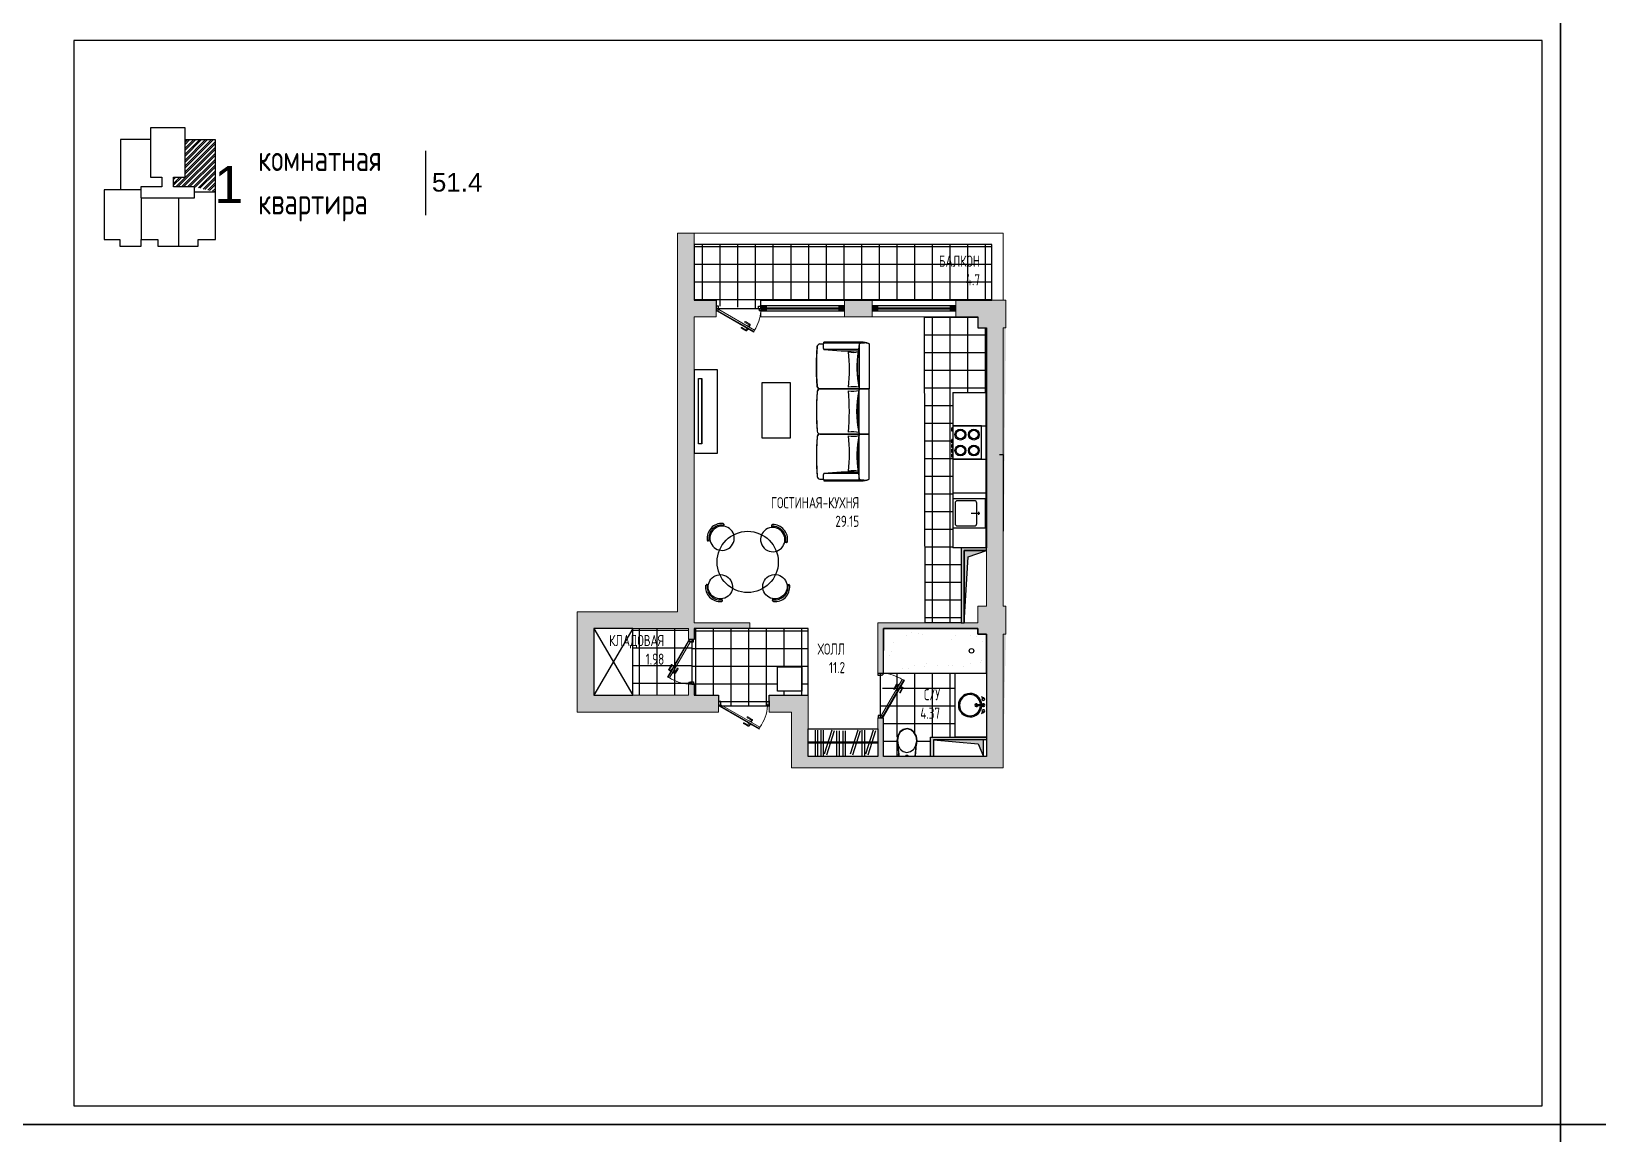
# Model space of a CAD drawing. Header units: millimetres. Extents: x -7516 to 14738, y -3327 to 3625.
# Drawn here: x 3608 to 4030, y 3028.3 to 3325.3 of the extents above; entities that cross this region are included whole.
import ezdxf

# ---------------------------------------------------------------- set-up
doc = ezdxf.new("R2010")
doc.units = ezdxf.units.MM
doc.header["$LTSCALE"] = 1.5
for name, color, linetype in [('КАНАЛЫ', 253, 'Continuous'), ('кафель', 9, 'Continuous'), ('МЕБЕЛЬ ОСНОВ', 7, 'Continuous'), ('Основные тонкие', 7, 'Continuous'), ('ПАРКЕТ', 9, 'Continuous')]:
    doc.layers.add(name, color=color, linetype=linetype)
for name, color, linetype, lineweight in [('новый план', 6, 'Continuous', 30), ('ОКНА', 130, 'Continuous', 30), ('СТЕНЫ', 30, 'Continuous', 30)]:
    doc.layers.add(name, color=color, linetype=linetype, lineweight=lineweight)
doc.styles.add('ARIAL', font='arial.ttf')
doc.styles.add('style1', font='txt.shx', dxfattribs={"width": 0.7, "height": 2.5})
doc.styles.add('СГЕНЕРИР_СТИЛЬ_1', font='txt.shx', dxfattribs={"width": 0.7})
pattern_1 = [(90, (-3712.0985, -2190.489), (-4.7625, 0), []), (180, (-3712.0985, -2190.489), (-3e-16, -4.7625), [])]

# ---------------------------------------------------------------- blocks, each defined once
blk = doc.blocks.new('дв.внутренние')
at = {"color": 7}
for p, q in [((3645.72, 2613.18), (3645.72, 2612.68)), ((3645.92, 2613.13), (3645.72, 2613.13)), ((3645.72, 2613.13), (3645.72, 2612.72)), ((3645.72, 2612.72), (3645.87, 2612.72)), ((3645.87, 2612.85), (3645.92, 2612.85)), ((3645.87, 2612.85), (3645.87, 2612.72)), ((3645.92, 2612.85), (3645.92, 2613.13)), ((3649.52, 2612.85), (3649.52, 2613.13)), ((3649.52, 2613.13), (3649.72, 2613.13)), ((3649.57, 2612.85), (3649.52, 2612.85)), ((3649.58, 2612.85), (3649.58, 2612.72)), ((3649.72, 2612.72), (3649.58, 2612.72)), ((3649.72, 2613.18), (3649.72, 2612.68)), ((3649.72, 2613.13), (3649.72, 2612.72))]:
    blk.add_line(p, q, dxfattribs=at)
at = {"color": 7, "lineweight": 9}
for p, q in [((3645.83, 2612.67), (3645.87, 2612.72)), ((3645.83, 2612.67), (3649.1, 2610.78)), ((3645.87, 2612.72), (3645.94, 2612.83)), ((3645.87, 2612.72), (3649.13, 2610.84)), ((3645.94, 2612.83), (3649.16, 2610.97)), ((3648.37, 2610.91), (3647.98, 2611.13)), ((3648.4, 2610.98), (3648.02, 2611.2)), ((3648.67, 2611.45), (3648.29, 2611.67)), ((3648.72, 2611.52), (3648.33, 2611.74)), ((3648.37, 2611.17), (3648.38, 2611.19)), ((3648.62, 2611.03), (3648.37, 2611.17)), ((3648.47, 2611.1), (3648.4, 2610.98)), ((3648.54, 2611.07), (3648.47, 2610.94)), ((3648.48, 2611.37), (3648.49, 2611.39)), ((3648.49, 2611.39), (3648.75, 2611.24)), ((3648.6, 2611.33), (3648.67, 2611.45)), ((3648.63, 2611.05), (3648.62, 2611.03)), ((3648.67, 2611.29), (3648.75, 2611.42)), ((3648.67, 2611.29), (3648.71, 2611.35)), ((3648.75, 2611.24), (3648.73, 2611.22)), ((3649.1, 2610.86), (3649.16, 2610.97)), ((3649.13, 2610.84), (3649.1, 2610.78))]:
    blk.add_line(p, q, dxfattribs=at)
at = {"color": 7}
blk.add_circle((3645.9, 2612.8), 0.0212, dxfattribs=at)
at = {"color": 7, "lineweight": 9}
blk.add_arc((3645.75, 2613.04), 3.99, 328.7313, 354.6558, dxfattribs=at)
for centre, major_axis, start_param, end_param in [((3648, 2611.17), (-0.0102, 0.0381), 5.497787, 8.63938), ((3648.31, 2611.7), (-0.0102, 0.0381), 5.497787, 8.63938), ((3648.4, 2610.97), (-0.0192, 0.0715), 2.356194, 3.926991), ((3648.68, 2611.45), (-0.0715, -0.0192), 2.356194, 3.926991)]:
    blk.add_ellipse(centre, major_axis=major_axis, ratio=1, start_param=start_param, end_param=end_param, dxfattribs=at)
blk = doc.blocks.new('двери наружные')
at = {"color": 0}
for p, q in [((3657.41, 2612.77), (3657.91, 2612.77)), ((3657.46, 2612.57), (3657.46, 2612.77)), ((3657.46, 2612.77), (3657.86, 2612.77)), ((3657.73, 2612.57), (3657.46, 2612.57)), ((3657.73, 2612.62), (3657.86, 2612.62)), ((3657.86, 2612.77), (3657.86, 2612.62)), ((3657.41, 2608.22), (3657.91, 2608.22)), ((3657.73, 2608.42), (3657.46, 2608.42)), ((3657.46, 2608.42), (3657.46, 2608.22)), ((3657.46, 2608.22), (3657.86, 2608.22)), ((3657.73, 2608.37), (3657.86, 2608.37)), ((3657.86, 2608.22), (3657.86, 2608.37))]:
    blk.add_line(p, q, dxfattribs=at)
at = {"color": 0, "lineweight": 9}
for p, q in [((3657.73, 2612.62), (3657.73, 2612.57)), ((3657.75, 2608.44), (3659.76, 2611.92)), ((3657.92, 2608.33), (3659.96, 2611.86)), ((3659.07, 2611.22), (3658.85, 2610.84)), ((3659.13, 2611.18), (3658.92, 2610.8)), ((3659.26, 2611.11), (3659.13, 2611.18)), ((3659.3, 2611.18), (3659.17, 2611.25)), ((3659.19, 2611), (3659.34, 2611.25)), ((3659.22, 2610.98), (3659.19, 2611)), ((3659.3, 2611.18), (3659.24, 2611.21)), ((3659.34, 2611.25), (3659.36, 2611.24)), ((3659.6, 2610.91), (3659.38, 2610.53)), ((3659.41, 2610.87), (3659.39, 2610.88)), ((3659.56, 2611.12), (3659.41, 2610.87)), ((3659.68, 2610.87), (3659.45, 2610.49)), ((3659.48, 2610.98), (3659.6, 2610.91)), ((3659.52, 2611.05), (3659.65, 2610.97)), ((3659.54, 2611.14), (3659.56, 2611.12)), ((3659.88, 2611.86), (3659.76, 2611.92)), ((3657.73, 2608.37), (3657.73, 2608.42)), ((3657.86, 2608.37), (3657.75, 2608.44)), ((3657.92, 2608.33), (3657.86, 2608.37))]:
    blk.add_line(p, q, dxfattribs=at)
at = {"color": 0, "lineweight": 0}
for p, q in [((3657.86, 2608.37), (3659.9, 2611.89)), ((3659.9, 2611.89), (3659.96, 2611.86))]:
    blk.add_line(p, q, dxfattribs=at)
at = {"color": 0}
blk.add_circle((3657.78, 2608.39), 0.0212, dxfattribs=at)
at = {"color": 0, "lineweight": 0}
blk.add_arc((3657.74, 2609.36), 3.26, 51.7107, 87.8927, dxfattribs=at)
at = {"color": 0, "lineweight": 9}
for centre, major_axis, start_param, end_param in [((3658.88, 2610.82), (-0.0381, -0.0102), 5.497787, 8.63938), ((3659.13, 2611.19), (0.0192, -0.0715), 2.356194, 3.926991), ((3659.61, 2610.91), (-0.0715, -0.0192), 2.356194, 3.926991), ((3659.42, 2610.51), (-0.0381, -0.0102), 5.497787, 8.63938)]:
    blk.add_ellipse(centre, major_axis=major_axis, ratio=1, start_param=start_param, end_param=end_param, dxfattribs=at)
blk = doc.blocks.new('рпр')
at = {"layer": 'МЕБЕЛЬ ОСНОВ', "color": 7}
for p, q in [((4888.2, 2984.98), (4888.06, 2984.13)), ((4888.27, 2984.94), (4888.13, 2984.13)), ((4888.37, 2986.87), (4888.15, 2984.66)), ((4888.24, 2985.04), (4888.2, 2984.98)), ((4888.41, 2986.97), (4888.22, 2985.01)), ((4888.65, 2985.63), (4888.27, 2984.94)), ((4888.28, 2985.08), (4888.46, 2986.92)), ((4888.36, 2986.84), (4888.37, 2986.92)), ((4888.37, 2986.92), (4888.41, 2986.97)), ((4888.41, 2986.97), (4888.4, 2986.81)), ((4888.41, 2986.97), (4889.54, 2986.97)), ((4888.41, 2986.97), (4889.54, 2986.97)), ((4888.46, 2986.92), (4888.41, 2986.97)), ((4889.22, 2986.08), (4888.65, 2985.63)), ((4889.88, 2986.24), (4889.22, 2986.08)), ((4889.54, 2986.97), (4890.22, 2986.97)), ((4889.6, 2986.82), (4889.54, 2986.97)), ((4890.16, 2986.82), (4889.6, 2986.82)), ((4889.7, 2986.77), (4889.87, 2986.77)), ((4889.79, 2986.7), (4889.7, 2986.77)), ((4889.87, 2986.77), (4889.73, 2986.77)), ((4889.73, 2986.77), (4890.06, 2986.77)), ((4889.96, 2986.7), (4889.79, 2986.7)), ((4890.55, 2986.07), (4889.88, 2986.24)), ((4890.06, 2986.77), (4889.96, 2986.7)), ((4890.22, 2986.97), (4890.16, 2986.82)), ((4890.22, 2986.97), (4891.33, 2986.97)), ((4891.11, 2985.61), (4890.55, 2986.07)), ((4891.48, 2984.92), (4891.11, 2985.61)), ((4891.33, 2986.97), (4891.28, 2986.92)), ((4891.28, 2986.92), (4891.47, 2985.08)), ((4891.33, 2986.97), (4891.37, 2986.92)), ((4891.37, 2986.57), (4891.33, 2986.97)), ((4891.37, 2986.92), (4891.4, 2986.62)), ((4891.4, 2986.62), (4891.37, 2986.57)), ((4891.37, 2986.57), (4891.37, 2986.57)), ((4891.61, 2984.11), (4891.48, 2984.92)), ((4891.55, 2984.95), (4891.51, 2985.03)), ((4891.68, 2984.11), (4891.55, 2984.95)), ((4888.06, 2984.13), (4888.19, 2983.29)), ((4888.13, 2984.13), (4888.26, 2983.32)), ((4888.19, 2983.29), (4888.58, 2982.57)), ((4888.26, 2983.32), (4888.63, 2982.63)), ((4888.58, 2982.57), (4889.17, 2982.09)), ((4888.63, 2982.63), (4889.19, 2982.17)), ((4889.17, 2982.09), (4889.86, 2981.92)), ((4889.19, 2982.17), (4889.86, 2982)), ((4889.86, 2982), (4890.53, 2982.16)), ((4889.86, 2981.92), (4890.55, 2982.08)), ((4890.53, 2982.16), (4891.09, 2982.61)), ((4890.55, 2982.08), (4891.14, 2982.55)), ((4891.09, 2982.61), (4891.48, 2983.3)), ((4891.14, 2982.55), (4891.54, 2983.26)), ((4891.48, 2983.3), (4891.61, 2984.11)), ((4891.54, 2983.26), (4891.68, 2984.11))]:
    blk.add_line(p, q, dxfattribs=at)
at = {"layer": 'МЕБЕЛЬ ОСНОВ', "color": 7, "ltscale": 1.5}
blk.add_lwpolyline([(4891.51, 2985.03), (4891.37, 2986.57)], dxfattribs=at)
blk = doc.blocks.new('ММ07 950х2490')
for p, q in [((-1222, 827), (-1220, 857)), ((-1220, 857), (-1205, 923)), ((-1214, 131), (-1214, 864)), ((-1214, 851), (-1214, 131)), ((-1205, 923), (-1196, 948)), ((-1196, 948), (-384, 948)), ((-1196, 948), (-384, 948)), ((-384, 948), (-384, 124)), ((-384, 124), (-384, 948)), ((426, 948), (-384, 948)), ((426, 948), (-384, 948)), ((-384, 948), (-384, 124)), ((-384, 124), (-384, 948)), ((1238, 948), (426, 948)), ((1238, 948), (426, 948)), ((426, 948), (426, 124)), ((426, 62), (426, 948)), ((426, 60), (426, 948)), ((426, 124), (426, 948)), ((1246, 923), (1238, 948)), ((1262, 857), (1246, 923)), ((1256, 131), (1256, 864)), ((1256, 851), (1256, 131)), ((1264, 827), (1262, 857)), ((-1224, 131), (-1222, 827)), ((-1224, 802), (-1224, 131)), ((-1196, 768), (-384, 768)), ((-1094, 753), (-1094, 131)), ((426, 768), (-384, 768)), ((1238, 768), (426, 768)), ((1136, 753), (1136, 131)), ((1266, 131), (1264, 827)), ((1266, 802), (1266, 131)), ((-1214, 131), (-1224, 131)), ((-1214, 131), (-1224, 131)), ((-1194, 124), (-1214, 131)), ((-1190, 42), (-1194, 124)), ((-1194, 62), (-1194, 124)), ((-1185, 33), (-1190, 42)), ((-1163, 15), (-1185, 33)), ((-1144, 12), (-1163, 15)), ((-884, 0), (-1144, 12)), ((-653, 0), (-884, 0)), ((-431, 12), (-653, 0)), ((-399, 26), (-431, 12)), ((-388, 42), (-399, 26)), ((-384, 62), (-388, 42)), ((-384, 124), (-384, 62)), ((-384, 62), (-384, 124)), ((-384, 124), (-384, 62)), ((-384, 62), (-384, 124)), ((-384, 62), (-380, 42)), ((-380, 42), (-369, 26)), ((-369, 26), (-338, 12)), ((-338, 12), (-115, 0)), ((-115, 0), (115, 0)), ((115, 0), (376, 12)), ((376, 12), (395, 15)), ((395, 15), (417, 33)), ((417, 33), (422, 42)), ((422, 42), (426, 60)), ((426, 124), (426, 62)), ((426, 62), (426, 124)), ((426, 62), (430, 42)), ((430, 42), (441, 26)), ((441, 26), (472, 12)), ((472, 12), (695, 0)), ((695, 0), (925, 0)), ((925, 0), (1186, 12)), ((1186, 12), (1205, 15)), ((1205, 15), (1227, 33)), ((1227, 33), (1232, 42)), ((1232, 42), (1236, 124)), ((1236, 124), (1256, 131)), ((1236, 62), (1236, 124)), ((1256, 131), (1266, 131)), ((1256, 131), (1266, 131))]:
    blk.add_line(p, q)
for centre, radius, start, end in [((-818, 799), 406, 158.5632, 179.5809), ((-982, 857), 233, 157.205, 202.718), ((860, 799), 406, 0.4193, 21.4364), ((1023, 857), 233, 337.2846, 22.7952), ((-789, 3321), 2586, 260.9423, 279.0128), ((-5041, 566), 3971, 353.706, 2.6744), ((-767, 2387), 1663, 260.0645, 282.2775), ((-1421, 657), 379, 347.7285, 14.0418), ((-734, -2911), 3502, 84.7961, 95.2043), ((144, 660), 567, 169.5898, 188.4269), ((21, 3321), 2586, 260.987, 279.0128), ((21, 2446), 1726, 257.4143, 282.5849), ((-913, 660), 567, 351.5741, 10.4095), ((21, -4516), 5106, 85.8125, 94.1879), ((954, 660), 567, 169.5897, 188.426), ((831, 3321), 2586, 260.9872, 279.0577), ((808, 2387), 1663, 257.7227, 279.9353), ((-103, 660), 567, 351.5743, 10.4103), ((775, -2911), 3502, 84.7959, 95.2043), ((1463, 657), 379, 165.9569, 192.2717), ((5082, 566), 3971, 177.3257, 186.294), ((-1154, 270), 152, 246.7807, 293.2228), ((-1144, 62), 50, 180.0001, 270.0116), ((-789, 4867), 4868, 265.8169, 274.1833), ((-434, 62), 50, 270.0001, 0.0001), ((-334, 62), 50, 180.0001, 270.0116), ((21, 4867), 4868, 265.817, 274.1833), ((376, 62), 50, 270.0001, 0.0116), ((476, 62), 50, 180.0001, 269.9886), ((831, 4867), 4868, 265.8171, 274.1833), ((1196, 270), 152, 246.7807, 293.2194), ((1186, 62), 50, 270.0001, 0.0116)]:
    blk.add_arc(centre, radius, start, end)
blk = doc.blocks.new('НГ')
for p, q in [((5221.93, 3609.34), (5221.93, 3581.44)), ((5221.93, 3609.34), (5227.93, 3609.34)), ((5227.93, 3581.44), (5227.93, 3609.34)), ((5221.93, 3602.98), (5221.71, 3602.98)), ((5221.71, 3602.41), (5221.71, 3602.98)), ((5221.93, 3602.41), (5221.71, 3602.41)), ((5221.93, 3603.34), (5227.93, 3603.34)), ((5227.05, 3603.34), (5221.93, 3603.34)), ((5227.05, 3597.34), (5227.05, 3603.34)), ((5221.71, 3600.32), (5221.71, 3600.88)), ((5221.93, 3600.88), (5221.71, 3600.88)), ((5221.93, 3600.32), (5221.71, 3600.32)), ((5221.93, 3600.01), (5221.71, 3600.01)), ((5221.71, 3599.45), (5221.71, 3600.01)), ((5221.71, 3599.45), (5221.71, 3600.01)), ((5221.93, 3600.01), (5221.71, 3600.01)), ((5221.93, 3599.45), (5221.71, 3599.45)), ((5221.93, 3599.45), (5221.71, 3599.45)), ((5221.71, 3598.58), (5221.71, 3599.14)), ((5221.93, 3599.14), (5221.71, 3599.14)), ((5221.93, 3598.58), (5221.71, 3598.58)), ((5221.93, 3598.27), (5221.71, 3598.27)), ((5221.71, 3597.71), (5221.71, 3598.27)), ((5221.93, 3597.71), (5221.71, 3597.71)), ((5221.93, 3597.34), (5227.93, 3597.34)), ((5227.05, 3597.34), (5221.93, 3597.34)), ((5221.93, 3591.34), (5227.93, 3591.34)), ((5221.93, 3590.31), (5227.73, 3590.31)), ((5225.78, 3589.89), (5222.76, 3589.89)), ((5227.73, 3590.31), (5227.73, 3584.94)), ((5222.33, 3589.46), (5222.33, 3585.79)), ((5226.21, 3585.79), (5226.21, 3589.46)), ((5222.76, 3585.36), (5225.78, 3585.36))]:
    blk.add_line(p, q)
at = {"ltscale": 0.6}
for p, q in [((5226.75, 3587.62), (5225.23, 3587.62)), ((5226.55, 3587.87), (5226.55, 3587.37))]:
    blk.add_line(p, q, dxfattribs=at)
for centre, radius in [((5223.27, 3601.77), 0.974), ((5223.27, 3601.77), 0.774), ((5225.69, 3601.77), 0.974), ((5225.69, 3601.77), 0.774), ((5223.27, 3598.91), 0.974), ((5223.27, 3598.91), 0.774), ((5225.69, 3598.91), 0.974), ((5225.69, 3598.91), 0.774)]:
    blk.add_circle(centre, radius)
for centre, start, end in [((5222.76, 3589.46), 90, 180), ((5225.78, 3589.46), 0, 90), ((5222.76, 3585.79), 180, 270), ((5225.78, 3585.79), 270, 0)]:
    blk.add_arc(centre, 0.432, start, end)
at = {"layer": 'МЕБЕЛЬ ОСНОВ', "ltscale": 1.5}
for points in [[(5227.73, 3584.94), (5221.93, 3584.94)], [(5227.93, 3584.94), (5221.93, 3584.94)], [(5227.93, 3581.44), (5221.93, 3581.44)]]:
    blk.add_lwpolyline(points, dxfattribs=at)

msp = doc.modelspace()

# ---------------------------------------------------------------- hatches: boundary and pattern name
at = {"layer": 'КАНАЛЫ', "ltscale": 1.5, "true_color": 0x939598}
h = msp.add_hatch(color=252, dxfattribs=at)
h.dxf.hatch_style = 1
h.paths.add_polyline_path([(3865.28, 3186.13), (3858.53, 3186.13), (3858.53, 3165.88), (3859.28, 3165.88), (3859.28, 3185.38), (3865.28, 3185.38)])
at = {"layer": 'КАНАЛЫ', "ltscale": 1.5, "true_color": 0x000000}
h = msp.add_hatch(color=18, dxfattribs=at)
h.dxf.hatch_style = 1
h.paths.add_polyline_path([(3865.28, 3185.38), (3859.28, 3185.38), (3859.28, 3165.88), (3860.37, 3183.71)])
h.paths.add_polyline_path([(3864.53, 3134.37), (3851.03, 3134.37), (3863.1, 3133.27), (3864.53, 3129.87)])
at = {"layer": 'КАНАЛЫ', "ltscale": 1.5, "true_color": 0x939598}
h = msp.add_hatch(color=252, dxfattribs=at)
h.dxf.hatch_style = 1
h.paths.add_polyline_path([(3865.28, 3135.12), (3850.28, 3135.12), (3850.28, 3129.87), (3851.03, 3129.87), (3851.03, 3134.37), (3865.28, 3134.37)])
at = {"layer": 'МЕБЕЛЬ ОСНОВ', "ltscale": 1.5, "true_color": 0x939598}
h = msp.add_hatch(dxfattribs=at)
h.set_pattern_fill('ANSI32', color=252, scale=0.117607)
h.set_pattern_definition([(45, (-1371.4506, -385.2608), (-0.79210748, 0.79210748), []), (45, (-1370.9225, -385.2608), (-0.79210748, 0.79210748), [])])
h.paths.add_polyline_path([(3657.59, 3296.03), (3649.4, 3296.03), (3649.4, 3285.99), (3646.3, 3285.99), (3646.3, 3283.34), (3651.98, 3283.34), (3657.59, 3282.01)])
h = msp.add_hatch(dxfattribs=at)
h.set_pattern_fill('ANSI37', color=252, scale=1.5, angle=45)
h.set_pattern_definition(pattern_1)
h.paths.add_polyline_path([(3866.78, 3252.88), (3866.78, 3267.88), (3786.53, 3267.88), (3786.53, 3252.88), (3792.53, 3252.88), (3792.53, 3251.23), (3793.13, 3251.23), (3803.93, 3250.66), (3803.93, 3252.88)])
at = {"layer": 'МЕБЕЛЬ ОСНОВ', "ltscale": 1.5, "true_color": 0x636466}
h = msp.add_hatch(color=251, dxfattribs=at)
h.dxf.hatch_style = 1
h.paths.add_polyline_path([(3806.03, 3249.88), (3806.03, 3251.38), (3804.53, 3251.38), (3804.53, 3249.88)])
h = msp.add_hatch(color=251, dxfattribs=at)
h.dxf.hatch_style = 1
h.paths.add_polyline_path([(3827.03, 3249.88), (3827.03, 3251.38), (3825.53, 3251.38), (3825.53, 3249.88)])
h = msp.add_hatch(color=251, dxfattribs=at)
h.dxf.hatch_style = 1
h.paths.add_polyline_path([(3836.03, 3251.38), (3834.53, 3251.38), (3834.53, 3249.88), (3836.03, 3249.88)])
h = msp.add_hatch(color=251, dxfattribs=at)
h.dxf.hatch_style = 1
h.paths.add_polyline_path([(3857.03, 3249.88), (3857.03, 3251.38), (3855.53, 3251.38), (3855.53, 3249.88)])
at = {"layer": 'МЕБЕЛЬ ОСНОВ', "ltscale": 1.5, "true_color": 0x939598}
h = msp.add_hatch(dxfattribs=at)
h.set_pattern_fill('ANSI37', color=252, scale=1.5, angle=45)
h.set_pattern_definition(pattern_1)
h.paths.add_polyline_path([(3863.03, 3245.38), (3863.03, 3248.38), (3857.03, 3248.38), (3848.63, 3248.38), (3848.78, 3165.88), (3858.53, 3165.88), (3858.53, 3186.13), (3856.28, 3186.13), (3856.28, 3210.54), (3855.95, 3210.54), (3855.95, 3211.38), (3855.95, 3212.69), (3855.95, 3213.99), (3855.95, 3215.29), (3856.01, 3217.59), (3855.95, 3217.59), (3855.95, 3218.98), (3856.28, 3218.98), (3856.28, 3227.98), (3865.28, 3227.98), (3865.28, 3245.38)])
h = msp.add_hatch(dxfattribs=at)
h.set_pattern_fill('ANSI37', color=252, scale=1.5, angle=45)
h.set_pattern_definition([(90, (-3700.5386, -2160.5725), (-4.7625, 0), []), (180, (-3700.5386, -2160.5725), (-3e-16, -4.7625), [])])
h.paths.add_polyline_path([(3785.03, 3164.38), (3770.03, 3164.38), (3770.03, 3146.38), (3785.03, 3146.38), (3785.03, 3149.38), (3785.97, 3149.38), (3785.97, 3161.38), (3785.03, 3161.38)])
h = msp.add_hatch(dxfattribs=at)
h.set_pattern_fill('ANSI37', color=252, scale=1.5, angle=45)
h.set_pattern_definition([(90, (-3690.107, -2151.156), (-4.7625, 0), []), (180, (-3690.107, -2151.156), (-3e-16, -4.7625), [])])
h.paths.add_polyline_path([(3817.28, 3164.38), (3786.53, 3164.38), (3786.53, 3161.38), (3786.38, 3161.38), (3785.97, 3161.38), (3785.97, 3149.38), (3786.53, 3149.38), (3786.53, 3146.38), (3793.13, 3146.38), (3793.13, 3143.53), (3806.78, 3143.53), (3806.78, 3146.38), (3817.28, 3146.38)])
h.paths.add_polyline_path([(3809.03, 3154.04), (3815.58, 3154.04), (3815.58, 3147.49), (3809.03, 3147.49)], flags=16)
h = msp.add_hatch(dxfattribs=at)
h.set_pattern_fill('ANSI37', color=252, scale=1.5, angle=45)
h.set_pattern_definition(pattern_1)
h.paths.add_polyline_path([(3856.88, 3152.34), (3837.53, 3152.34), (3837.53, 3152.34), (3836.78, 3140.34), (3837.53, 3140.34), (3837.53, 3129.87), (3841.72, 3129.87), (3841.72, 3129.88), (3841.66, 3129.94), (3841.61, 3130.4), (3841.66, 3130.48), (3841.52, 3132.11), (3841.08, 3134.86), (3842.32, 3137.08), (3844.49, 3137.59), (3846.32, 3136.08), (3846.71, 3133.62), (3846.48, 3133.21), (3846.17, 3130.04), (3846.16, 3129.87), (3850.28, 3129.87), (3850.28, 3135.12), (3856.88, 3135.12)])
at = {"layer": 'ОКНА', "ltscale": 1.5, "true_color": 0x939598}
h = msp.add_hatch(color=252, dxfattribs=at)
h.dxf.hatch_style = 1
h.paths.add_polyline_path([(3785.03, 3146.38), (3785.02, 3149.38), (3786.53, 3149.38), (3786.53, 3146.38), (3793.13, 3146.38), (3793.13, 3141.88), (3755.03, 3141.88), (3755.03, 3168.88), (3782.03, 3168.88), (3782.03, 3270.88), (3786.53, 3270.88), (3786.53, 3252.88), (3792.53, 3252.88), (3792.53, 3248.38), (3786.53, 3248.38), (3786.53, 3165.88), (3801.53, 3165.88), (3801.53, 3164.38), (3786.53, 3164.38), (3786.53, 3161.38), (3785.03, 3161.38), (3785.03, 3164.38), (3759.53, 3164.38), (3759.53, 3146.38)])
h = msp.add_hatch(color=252, dxfattribs=at)
h.dxf.hatch_style = 1
h.paths.add_polyline_path([(3863.03, 3164.38), (3837.53, 3164.39), (3837.53, 3152.34), (3836.03, 3152.34), (3836.03, 3165.88), (3863.03, 3165.88), (3863.03, 3170.38), (3865.28, 3170.38), (3865.28, 3245.38), (3863.03, 3245.38), (3863.03, 3248.38), (3857.03, 3248.38), (3857.03, 3252.88), (3870.53, 3252.88), (3870.53, 3245.38), (3869.78, 3170.38), (3870.53, 3170.38), (3870.53, 3162.88), (3869.78, 3126.86), (3812.78, 3126.86), (3812.78, 3141.88), (3806.78, 3141.88), (3806.78, 3146.38), (3817.28, 3146.38), (3817.28, 3129.87), (3836.03, 3129.87), (3836.03, 3140.34), (3837.53, 3140.34), (3837.53, 3129.87), (3865.28, 3129.87), (3865.28, 3162.88), (3863.03, 3162.88)])
h = msp.add_hatch(color=252, dxfattribs=at)
h.dxf.hatch_style = 1
h.paths.add_polyline_path([(3827.03, 3252.88), (3827.03, 3248.38), (3834.53, 3248.38), (3834.53, 3252.88)])

# ---------------------------------------------------------------- linework, layer by layer
at = {"color": 252, "lineweight": 0, "true_color": 0x939598}
for p, q in [((3825.53, 3251.38), (3806.03, 3251.38)), ((3825.53, 3251), (3806.03, 3251)), ((3825.53, 3250.63), (3806.03, 3250.63)), ((3825.53, 3250.25), (3806.03, 3250.25)), ((3825.53, 3249.88), (3806.03, 3249.88)), ((3855.53, 3251.38), (3836.03, 3251.38)), ((3855.53, 3251), (3836.03, 3251)), ((3855.53, 3250.63), (3836.03, 3250.63)), ((3855.53, 3250.25), (3836.03, 3250.25)), ((3855.53, 3249.88), (3836.03, 3249.88))]:
    msp.add_line(p, q, dxfattribs=at)
at = {"ltscale": 10}
msp.add_line((3788.64, 3214.15), (3788.64, 3231.71), dxfattribs=at)
for p, q in [((3794.07, 3192.28), (3794.02, 3191.92)), ((3794.55, 3192.53), (3794.48, 3191.95)), ((3807.36, 3192.13), (3807.4, 3191.62)), ((3807.82, 3191.93), (3807.85, 3191.63)), ((3790.36, 3187.96), (3790.86, 3188.05)), ((3790.51, 3188.44), (3790.8, 3188.5)), ((3811.48, 3187.48), (3810.91, 3187.62)), ((3811.28, 3187.99), (3810.93, 3188.07)), ((3789.87, 3176.3), (3790.38, 3176.22)), ((3790.03, 3175.83), (3790.33, 3175.77)), ((3811.88, 3175.74), (3811.52, 3175.68)), ((3812.12, 3176.23), (3811.54, 3176.14)), ((3793.67, 3172.06), (3793.62, 3172.42)), ((3794.17, 3171.82), (3794.08, 3172.4)), ((3807.67, 3171.9), (3807.75, 3172.41)), ((3808.14, 3172.07), (3808.2, 3172.36)), ((3819.14, 3136.99), (3819.14, 3130.14)), ((3819.8, 3136.99), (3819.8, 3130.14)), ((3820.65, 3136.99), (3820.65, 3130.14)), ((3821.31, 3136.99), (3821.31, 3130.14)), ((3823.65, 3137.03), (3821.57, 3130.5)), ((3824.29, 3136.83), (3822.21, 3130.3)), ((3824.94, 3136.79), (3824.94, 3129.94)), ((3825.61, 3136.79), (3825.61, 3129.94)), ((3826.58, 3136.79), (3826.58, 3129.94)), ((3827.24, 3136.79), (3827.24, 3129.94)), ((3830.65, 3137.03), (3828.57, 3130.5)), ((3831.28, 3136.83), (3829.2, 3130.3)), ((3831.78, 3136.99), (3831.78, 3130.14)), ((3832.45, 3136.99), (3832.45, 3130.14)), ((3834.79, 3137.03), (3832.71, 3130.5)), ((3835.42, 3136.83), (3833.34, 3130.3)), ((3836.03, 3133.77), (3817.28, 3133.77)), ((3817.28, 3133.58), (3836.03, 3133.58))]:
    msp.add_line(p, q)
at = {"color": 18, "true_color": 0x000000}
for points in [[(3599.48, 3030.78), (4019.98, 3030.78), (4019.98, 3327.78), (3599.48, 3327.78)], [(4019.98, 3030.78), (4440.48, 3030.78), (4440.48, 3327.78), (4019.98, 3327.78)], [(3599.48, 2733.78), (4019.98, 2733.78), (4019.98, 3030.78), (3599.48, 3030.78)], [(4019.98, 2733.78), (4440.48, 2733.78), (4440.48, 3030.78), (4019.98, 3030.78)]]:
    msp.add_lwpolyline(points, close=True, dxfattribs=at)
at = {"color": 252, "lineweight": 0, "true_color": 0x939598}
for points in [[(3804.53, 3249.88), (3806.03, 3249.88), (3806.03, 3251.38), (3804.53, 3251.38)], [(3825.53, 3249.88), (3827.03, 3249.88), (3827.03, 3251.38), (3825.53, 3251.38)], [(3834.53, 3249.88), (3836.03, 3249.88), (3836.03, 3251.38), (3834.53, 3251.38)], [(3855.53, 3249.88), (3857.03, 3249.88), (3857.03, 3251.38), (3855.53, 3251.38)]]:
    msp.add_lwpolyline(points, close=True, dxfattribs=at)
for points in [[(3797.36, 3188.67, 2.852439), (3794.77, 3185.51, 0.350569), (3797.36, 3188.67)], [(3807.35, 3185.09, 2.852439), (3804.48, 3188, 0.350569), (3807.35, 3185.09)], [(3796.89, 3175.74, -2.852439), (3794.23, 3178.84, -0.350569), (3796.89, 3175.74)], [(3808.18, 3178.93, -2.852439), (3805.1, 3176.24, -0.350569), (3808.18, 3178.93)]]:
    msp.add_lwpolyline(points, format="xyb")
msp.add_lwpolyline([(3817.28, 3137.37), (3836.03, 3137.37), (3836.03, 3129.87), (3817.28, 3129.87)], close=True)
msp.add_circle((3800.98, 3182.32), 8.25)
for centre, radius, start, end in [((3794.07, 3188.7), 4.02, 87.4263, 186.8806), ((3794.07, 3188.7), 3.57, 87.247, 187.0599), ((3794.26, 3192.57), 0.3, 267.247, 352.8053), ((3794.09, 3192.13), 0.613, 41.2726, 75.0976), ((3807.66, 3192.08), 0.3, 90.9501, 171.0472), ((3807.64, 3192.23), 0.3, 200.095, 271.1294), ((3807.72, 3188.36), 4.02, 351.4959, 90.9501), ((3807.72, 3188.36), 3.57, 351.3166, 91.1294), ((3790.37, 3188.26), 0.3, 186.8806, 266.9777), ((3790.22, 3188.23), 0.3, 296.0254, 7.0599), ((3811.55, 3187.78), 0.3, 171.3166, 256.8749), ((3811.13, 3187.98), 0.613, 305.3422, 339.1672), ((3793.6, 3175.64), 4.02, 174.3474, 273.8017), ((3789.75, 3176.03), 0.3, 354.1681, 65.2026), ((3793.6, 3175.64), 3.57, 174.1681, 273.981), ((3808.31, 3175.64), 4.02, 264.7811, 4.2354), ((3808.31, 3175.64), 3.57, 264.6018, 4.4147), ((3812.17, 3175.93), 0.3, 98.8564, 184.4147), ((3811.73, 3175.76), 0.613, 16.5641, 50.3891), ((3793.87, 3171.77), 0.3, 8.4227, 93.981), ((3793.7, 3172.21), 0.613, 286.1304, 319.9554), ((3807.94, 3171.78), 0.3, 84.6018, 155.6363), ((3807.97, 3171.93), 0.3, 184.684, 264.7811)]:
    msp.add_arc(centre, radius, start, end)
at = {"layer": 'КАНАЛЫ', "ltscale": 1.5}
for points in [[(3865.28, 3185.38), (3865.28, 3186.13), (3858.53, 3186.13), (3858.53, 3165.88), (3859.28, 3165.88), (3859.28, 3185.38), (3865.28, 3185.38)], [(3850.28, 3129.87), (3850.28, 3135.12), (3865.28, 3135.12), (3865.28, 3134.37), (3851.03, 3134.37), (3851.03, 3129.87), (3850.28, 3129.87)], [(3864.53, 3129.87), (3864.53, 3134.37), (3851.03, 3134.37), (3863.1, 3133.27), (3864.53, 3129.87)]]:
    msp.add_lwpolyline(points, dxfattribs=at)
at = {"layer": 'КАНАЛЫ', "color": 18, "ltscale": 1.5, "true_color": 0x000000}
msp.add_lwpolyline([(3865.28, 3185.38), (3859.28, 3185.38), (3859.28, 3165.88), (3860.37, 3183.71), (3865.28, 3185.38)], dxfattribs=at)
at = {"layer": 'кафель', "ltscale": 1.5}
for points in [[(3866.78, 3252.88), (3866.78, 3267.88), (3786.53, 3267.88), (3786.53, 3252.88), (3792.53, 3252.88), (3792.53, 3250.63), (3804.53, 3250.63), (3804.53, 3252.88), (3866.78, 3252.88)], [(3848.78, 3165.88), (3848.63, 3248.38), (3863.03, 3248.38), (3863.03, 3245.38), (3865.28, 3245.38), (3865.28, 3186.13), (3858.53, 3186.13), (3858.53, 3165.88), (3848.78, 3165.88)], [(3793.13, 3143.53), (3806.78, 3143.53), (3806.78, 3146.38), (3817.28, 3146.38), (3817.28, 3164.38), (3786.53, 3164.38), (3786.53, 3161.38), (3786.38, 3161.38), (3786.38, 3161.38), (3785.97, 3161.38), (3785.97, 3149.38), (3786.53, 3149.38), (3786.53, 3146.38), (3793.13, 3146.38), (3793.13, 3143.53)], [(3836.78, 3140.34), (3836.78, 3152.34), (3837.53, 3152.34), (3837.53, 3164.39), (3863.03, 3164.38), (3863.03, 3162.88), (3865.28, 3162.88), (3865.28, 3129.87), (3837.53, 3129.87), (3837.53, 3140.34), (3836.78, 3140.34)]]:
    msp.add_lwpolyline(points, dxfattribs=at)
at = {"layer": 'МЕБЕЛЬ ОСНОВ', "ltscale": 1.5}
for points in [[(3640.11, 3296.1), (3631.99, 3296.1), (3631.99, 3282.6), (3627.57, 3282.6), (3627.57, 3269.17), (3631.85, 3269.17), (3631.85, 3267.4), (3637.6, 3267.4), (3637.6, 3269.17), (3642.03, 3269.17), (3642.03, 3267.4), (3652.94, 3267.4), (3652.94, 3269.17), (3657.59, 3269.17), (3657.59, 3296.03), (3649.4, 3296.03), (3649.4, 3299.27), (3640.11, 3299.27), (3640.11, 3296.1)], [(3640.11, 3296.1), (3640.11, 3285.99), (3643.13, 3285.99), (3643.13, 3283.34), (3637.53, 3283.34), (3637.53, 3282.6), (3631.99, 3282.6)], [(3651.98, 3282.01), (3651.98, 3283.34), (3646.3, 3283.34), (3646.3, 3285.99), (3649.4, 3285.99), (3649.4, 3296.03)], [(3714.17, 3293.11), (3714.17, 3275.77)], [(3637.53, 3282.6), (3637.53, 3280.39), (3637.6, 3280.39), (3637.6, 3269.17)], [(3637.6, 3280.39), (3647.63, 3280.39), (3647.63, 3267.4)], [(3647.63, 3280.39), (3651.98, 3280.39), (3651.98, 3282.01), (3657.59, 3282.01)], [(3788.64, 3214.15), (3787.74, 3214.15), (3787.74, 3231.71), (3788.64, 3231.71), (3788.64, 3214.15)], [(3868.84, 3211.3), (3869.78, 3211.3), (3869.78, 3190.63)]]:
    msp.add_lwpolyline(points, dxfattribs=at)
for points in [[(3792.83, 3234.1), (3786.53, 3234.1), (3786.53, 3211.6), (3792.83, 3211.6)], [(3837.52, 3152.34), (3865.28, 3152.34), (3865.28, 3162.88), (3863.03, 3162.88), (3863.03, 3164.39), (3837.53, 3164.38)], [(3809.03, 3147.49), (3809.03, 3154.04), (3815.58, 3154.04), (3815.58, 3147.49)]]:
    msp.add_lwpolyline(points, close=True, dxfattribs=at)
at = {"layer": 'МЕБЕЛЬ ОСНОВ'}
msp.add_lwpolyline([(3812.4, 3230.66), (3812.4, 3215.66), (3804.9, 3215.66), (3804.9, 3230.66)], close=True, dxfattribs=at)
at = {"layer": 'МЕБЕЛЬ ОСНОВ', "ltscale": 600, "const_width": 0.00159}
for points in [[(3864.67, 3158.34), (3864.63, 3157.84), (3864.46, 3156.86), (3864.23, 3156.1), (3863.94, 3155.51), (3863.58, 3155.07), (3863.17, 3154.76), (3862.76, 3154.56), (3862.33, 3154.4), (3861.88, 3154.28), (3861.41, 3154.2), (3860.91, 3154.14), (3860.38, 3154.12), (3859.83, 3154.12), (3859.24, 3154.14), (3858.62, 3154.18), (3857.96, 3154.24), (3857.27, 3154.31), (3856.55, 3154.38), (3855.8, 3154.45), (3855.03, 3154.51), (3854.23, 3154.55), (3853.43, 3154.56), (3852.6, 3154.54), (3851.76, 3154.49), (3850.92, 3154.4), (3850.08, 3154.29), (3849.26, 3154.17), (3848.46, 3154.03), (3847.69, 3153.9), (3846.97, 3153.77), (3846.3, 3153.65), (3845.67, 3153.56), (3844.13, 3153.51), (3843.63, 3153.47), (3843.14, 3153.47), (3842.67, 3153.52), (3842.21, 3153.61), (3841.76, 3153.76), (3841.31, 3153.96), (3840.85, 3154.24), (3840.38, 3154.62), (3839.94, 3155.14), (3839.55, 3155.82), (3839.22, 3156.68), (3838.97, 3157.76), (3838.9, 3158.44), (3838.97, 3159.01), (3839.22, 3160.09), (3839.55, 3160.96), (3839.94, 3161.64), (3840.38, 3162.16), (3840.85, 3162.54), (3841.31, 3162.81), (3841.76, 3163.02), (3842.21, 3163.17), (3842.67, 3163.26), (3843.14, 3163.31), (3843.63, 3163.31), (3844.14, 3163.27), (3845.68, 3163.18), (3846.3, 3163.09), (3846.97, 3162.97), (3847.69, 3162.84), (3848.46, 3162.7), (3849.26, 3162.57), (3850.08, 3162.44), (3850.92, 3162.33), (3851.76, 3162.25), (3852.6, 3162.19), (3853.43, 3162.18), (3854.23, 3162.19), (3855.03, 3162.23), (3855.8, 3162.29), (3856.55, 3162.36), (3857.27, 3162.43), (3857.96, 3162.5), (3858.62, 3162.56), (3859.24, 3162.6), (3859.83, 3162.62), (3860.38, 3162.62), (3860.91, 3162.59), (3861.41, 3162.54), (3861.88, 3162.46), (3862.33, 3162.34), (3862.76, 3162.18), (3863.17, 3161.97), (3863.58, 3161.67), (3863.94, 3161.23), (3864.23, 3160.64), (3864.46, 3159.88), (3864.63, 3158.9)], [(3863.88, 3158.4), (3863.84, 3157.94), (3863.69, 3157.04), (3863.49, 3156.39), (3863.27, 3155.94), (3863.02, 3155.65), (3862.75, 3155.44), (3862.44, 3155.29), (3862.09, 3155.16), (3861.71, 3155.06), (3861.29, 3154.98), (3860.85, 3154.94), (3860.36, 3154.91), (3859.84, 3154.91), (3859.28, 3154.93), (3858.68, 3154.97), (3858.03, 3155.03), (3857.35, 3155.1), (3856.62, 3155.17), (3855.86, 3155.24), (3855.08, 3155.3), (3854.26, 3155.34), (3853.42, 3155.35), (3852.57, 3155.34), (3851.7, 3155.28), (3850.83, 3155.19), (3849.97, 3155.08), (3849.13, 3154.95), (3848.32, 3154.82), (3847.55, 3154.68), (3846.83, 3154.55), (3846.17, 3154.44), (3845.6, 3154.35), (3844.09, 3154.3), (3843.6, 3154.27), (3843.18, 3154.27), (3842.79, 3154.3), (3842.41, 3154.38), (3842.05, 3154.5), (3841.68, 3154.67), (3841.31, 3154.89), (3840.94, 3155.19), (3840.59, 3155.6), (3840.27, 3156.16), (3839.98, 3156.92), (3839.75, 3157.9), (3839.69, 3158.44), (3839.75, 3158.88), (3839.98, 3159.86), (3840.27, 3160.62), (3840.59, 3161.18), (3840.94, 3161.59), (3841.31, 3161.89), (3841.68, 3162.11), (3842.05, 3162.28), (3842.41, 3162.4), (3842.79, 3162.48), (3843.18, 3162.51), (3843.6, 3162.51), (3844.09, 3162.48), (3845.59, 3162.39), (3846.17, 3162.3), (3846.83, 3162.19), (3847.55, 3162.06), (3848.32, 3161.92), (3849.13, 3161.79), (3849.97, 3161.66), (3850.83, 3161.55), (3851.7, 3161.46), (3852.57, 3161.4), (3853.42, 3161.38), (3854.26, 3161.4), (3855.08, 3161.44), (3855.86, 3161.5), (3856.62, 3161.57), (3857.35, 3161.64), (3858.03, 3161.71), (3858.68, 3161.76), (3859.28, 3161.81), (3859.84, 3161.83), (3860.36, 3161.83), (3860.85, 3161.8), (3861.29, 3161.75), (3861.71, 3161.68), (3862.09, 3161.58), (3862.44, 3161.45), (3862.75, 3161.3), (3863.02, 3161.09), (3863.27, 3160.79), (3863.49, 3160.35), (3863.69, 3159.69), (3863.84, 3158.8)]]:
    msp.add_lwpolyline(points, close=True, dxfattribs=at)
at = {"layer": 'МЕБЕЛЬ ОСНОВ', "ltscale": 5}
msp.add_lwpolyline([(3865.28, 3152.34), (3865.28, 3135.12), (3856.88, 3135.12), (3856.88, 3152.34)], close=True, dxfattribs=at)
for points in [[(3862.58, 3143.92), (3864.47, 3143.92)], [(3864.47, 3143.56), (3862.58, 3143.56)]]:
    msp.add_lwpolyline(points, dxfattribs=at)
at = {"layer": 'МЕБЕЛЬ ОСНОВ', "ltscale": 600}
msp.add_circle((3861.29, 3158.37), 0.615, dxfattribs=at)
at = {"layer": 'МЕБЕЛЬ ОСНОВ', "ltscale": 5}
for centre, radius, start, end in [((3860.9, 3143.73), 3.15, 3.394, 356.9711), ((3860.9, 3143.73), 2.85, 3.7518, 356.6519), ((3862.6, 3143.73), 0.382, 29.2508, 334.1432), ((3862.6, 3143.73), 0.299, 38.5718, 326.1865), ((3862.58, 3143.74), 0.176, 90, 270), ((3865.32, 3146.51), 1.39, 199.5178, 234.9132), ((3863.21, 3144.91), 1.39, 19.5178, 54.9132), ((3864.47, 3145.38), 0.382, 131.305, 111.3912), ((3864.47, 3143.73), 0.382, 205.8568, 150.7492), ((3864.47, 3143.74), 0.176, 270, 90), ((3865.32, 3140.97), 1.39, 125.0868, 160.4822), ((3863.21, 3142.57), 1.39, 305.0868, 340.4822), ((3864.47, 3142.11), 0.382, 248.6088, 228.695)]:
    msp.add_arc(centre, radius, start, end, dxfattribs=at)
at = {"layer": 'ОКНА', "color": 252, "lineweight": 0, "ltscale": 1.5, "true_color": 0x939598}
for points in [[(3827.03, 3251.38), (3804.53, 3251.38), (3804.53, 3249.87), (3827.03, 3249.87)], [(3857.03, 3251.38), (3834.53, 3251.38), (3834.53, 3249.88), (3857.03, 3249.88)]]:
    msp.add_lwpolyline(points, close=True, dxfattribs=at)
at = {"layer": 'Основные тонкие'}
msp.add_lwpolyline([(3619.48, 3035.78), (4014.98, 3035.78), (4014.98, 3322.78), (3619.48, 3322.78)], close=True, dxfattribs=at)
at = {"layer": 'ПАРКЕТ', "ltscale": 1.5}
for points in [[(3770.03, 3164.38), (3759.53, 3164.38), (3759.53, 3146.38), (3770.03, 3146.38), (3770.03, 3164.38)], [(3770.03, 3164.38), (3759.53, 3146.38)], [(3759.53, 3164.38), (3770.03, 3146.38)]]:
    msp.add_lwpolyline(points, dxfattribs=at)
at = {"layer": 'СТЕНЫ', "color": 252, "lineweight": 0, "ltscale": 1.5, "true_color": 0x939598}
for points in [[(3792.53, 3252.88), (3786.53, 3252.88), (3786.53, 3270.88), (3782.03, 3270.88), (3782.03, 3168.88), (3755.03, 3168.88), (3755.03, 3141.88), (3793.13, 3141.88), (3793.13, 3146.38), (3786.53, 3146.38), (3786.53, 3149.38), (3785.02, 3149.38), (3785.03, 3146.38), (3759.53, 3146.38), (3759.53, 3164.38), (3785.03, 3164.38), (3785.03, 3161.38), (3786.53, 3161.38), (3786.53, 3164.38), (3801.53, 3164.38), (3801.53, 3165.88), (3786.53, 3165.88), (3786.53, 3248.38), (3792.53, 3248.38), (3792.53, 3252.88)], [(3786.53, 3267.88), (3866.78, 3267.88), (3866.78, 3252.88), (3869.78, 3252.88), (3869.78, 3270.88), (3786.53, 3270.88)], [(3806.78, 3141.88), (3806.78, 3146.38), (3817.28, 3146.38), (3817.28, 3129.87), (3836.03, 3129.87), (3836.03, 3140.34), (3837.53, 3140.34), (3837.53, 3129.87), (3865.28, 3129.87), (3865.28, 3162.88), (3863.03, 3162.88), (3863.03, 3164.38), (3837.53, 3164.39), (3837.53, 3152.34), (3836.03, 3152.34), (3836.03, 3165.88), (3863.03, 3165.88), (3863.03, 3170.38), (3865.28, 3170.38), (3865.28, 3245.38), (3863.03, 3245.38), (3863.03, 3248.38), (3857.03, 3248.38), (3857.03, 3252.88), (3870.53, 3252.88), (3870.53, 3245.38), (3869.78, 3245.38), (3869.78, 3170.38), (3870.53, 3170.38), (3870.53, 3162.88), (3869.78, 3162.88), (3869.78, 3126.86), (3812.78, 3126.86), (3812.78, 3141.88), (3806.78, 3141.88)]]:
    msp.add_lwpolyline(points, dxfattribs=at)
for points in [[(3827.03, 3252.88), (3804.53, 3252.88), (3804.53, 3248.38), (3827.03, 3248.38)], [(3834.53, 3252.88), (3827.03, 3252.88), (3827.03, 3248.38), (3834.53, 3248.38)], [(3857.03, 3252.88), (3834.53, 3252.88), (3834.53, 3248.38), (3857.03, 3248.38)]]:
    msp.add_lwpolyline(points, close=True, dxfattribs=at)

# ---------------------------------------------------------------- block references
at = {"layer": 'МЕБЕЛЬ ОСНОВ'}
for name, p, xscale, yscale, zscale, rotation in [('ММ07 950х2490', (3819.53, 3223.16), 0.01500000000000001, 0.01500000000000001, 0.01500000000000001, 270.0000940678653), ('рпр', (11178.72, 7610.33), 1.5, 1.5, 1.5, 180)]:
    msp.add_blockref(name, p, dxfattribs=dict(at, xscale=xscale, yscale=yscale, zscale=zscale, rotation=rotation))
at = {"layer": 'МЕБЕЛЬ ОСНОВ', "xscale": 1.5, "yscale": 1.5, "zscale": 1.5}
msp.add_blockref('НГ', (-3976.62, -2186.03), dxfattribs=at)
at = {"layer": 'новый план', "color": 0, "lineweight": -3, "xscale": 3, "yscale": 3, "zscale": 3}
msp.add_blockref('дв.внутренние', (-7144.64, -4588.15), dxfattribs=at)
for name, p, rotation in [('дв.внутренние', (-4053, 14098.55), 270), ('дв.внутренние', (11675.55, -7796.83), 90), ('двери наружные', (-4031.54, 14117.1), 270)]:
    msp.add_blockref(name, p, dxfattribs=dict(at, rotation=rotation))

# ---------------------------------------------------------------- texts
at = {"layer": 'МЕБЕЛЬ ОСНОВ', "ltscale": 1.5, "attachment_point": 1}
for s, width, gutter_width, insert, char_height, style in [('\\pxqj;комнатная\\Pквартира', 27.9945, 12.5, (3669.11, 3294.61), 7, 'СГЕНЕРИР_СТИЛЬ_1'), ('\\pxqr;1', 15.1598, 12.5, (3649.93, 3289.03), 10, 'ARIAL'), ('\\pxqr;51.4', 15.1598, 12.5, (3714.34, 3287.1), 5, 'ARIAL'), ('\\pxqr;БАЛКОН\\P4.7', 22.7397, 18.75, (3840.84, 3264.84), 3, 'style1'), ('\\pxqr;ГОСТИНАЯ-КУХНЯ\\P29.15', 22.7397, 18.75, (3808.28, 3199.77), 3, 'style1'), ('\\pxqr;КЛАДОВАЯ\\P1.98', 22.7397, 18.75, (3755.76, 3162.63), 3, 'style1'), ('\\pxqr;ХОЛЛ\\P11.2', 22.7397, 18.75, (3804.49, 3160.35), 3, 'style1'), ('\\pxqr;С/У\\P4.37', 22.7397, 18.75, (3830.1, 3148.06), 3, 'style1')]:
    msp.add_mtext_dynamic_manual_height_columns(s, width=width, gutter_width=gutter_width, heights=[0], dxfattribs=dict(at, insert=insert, char_height=char_height, style=style))

doc.saveas('drawing.dxf')
